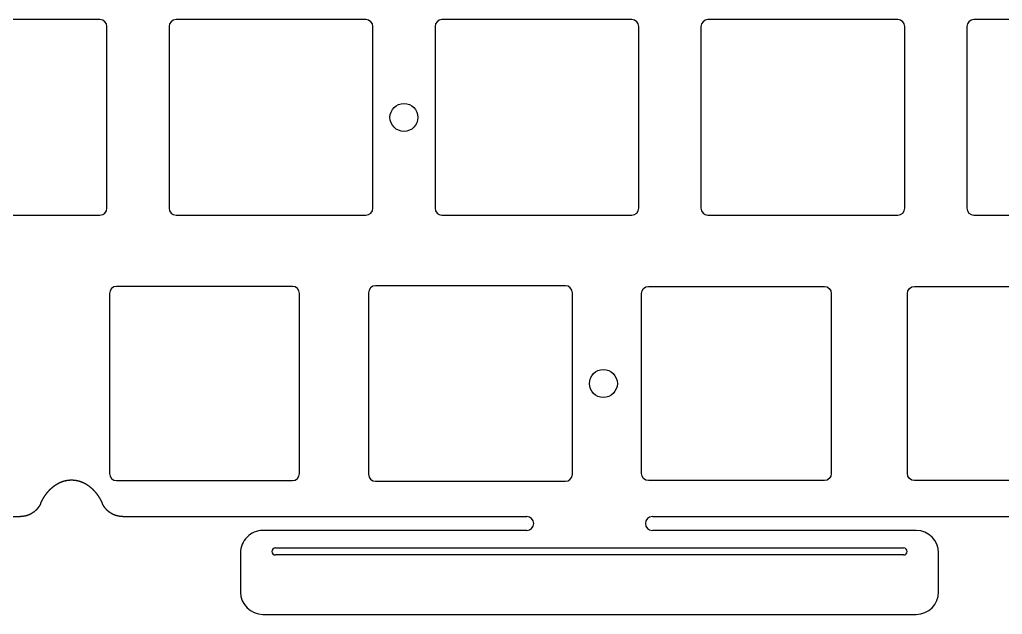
# Model space of a CAD drawing. Header units: millimetres. Extents: x -10 to 276, y -93 to 17.
# Drawn here: x 63 to 133.3, y -92.7 to -50.1 of the extents above; entities that cross this region are included whole.
import ezdxf

# ---------------------------------------------------------------- set-up
doc = ezdxf.new("R2010")
doc.units = ezdxf.units.MM
doc.layers.get('0').update_dxf_attribs({"linetype": 'CONTINUOUS'})
doc.layers.add('BLACK', color=7, linetype='CONTINUOUS')

msp = doc.modelspace()

# ---------------------------------------------------------------- linework, layer by layer
for points in [[(69.4, -82.65, 0.414212391), (69.9, -83.15), (82.5, -83.15, 0.414212391), (83, -82.65), (83, -69.75, 0.414212391), (82.5, -69.25), (69.9, -69.25, 0.414212391), (69.4, -69.75)], [(102.55, -82.7), (102.55, -69.7, 0.414213562), (102.05, -69.2), (88.45, -69.2, 0.414212391), (87.95, -69.7), (87.95, -82.7, 0.414212391), (88.45, -83.2), (102.05, -83.2, 0.414213562)], [(107.5, -82.65), (107.5, -69.75, -0.414213562), (108, -69.25), (120.6, -69.25, -0.414213562), (121.1, -69.75), (121.1, -82.65, -0.414213562), (120.6, -83.15), (108, -83.15, -0.414213562)], [(140.15, -69.75), (140.15, -82.65, -0.414212391), (139.65, -83.15), (127.05, -83.15, -0.414212391), (126.55, -82.65), (126.55, -69.75, -0.414212391), (127.05, -69.25), (139.65, -69.25, -0.414212391)]]:
    msp.add_lwpolyline(points, format="xyb", close=True)
msp.add_circle((104.775, -76.2), 1)
at = {"layer": 'BLACK', "linetype": 'Continuous'}
for p, q in [((68.7125, -50.15), (55.1125, -50.15)), ((69.2125, -63.65), (69.2125, -50.65)), ((73.6625, -50.65), (73.6625, -63.65)), ((87.7625, -50.15), (74.1625, -50.15)), ((88.2625, -63.65), (88.2625, -50.65)), ((92.7125, -50.65), (92.7125, -63.65)), ((106.8125, -50.15), (93.2125, -50.15)), ((107.3125, -63.65), (107.3125, -50.65)), ((111.7625, -50.65), (111.7625, -63.65)), ((125.8625, -50.15), (112.2625, -50.15)), ((126.3625, -63.65), (126.3625, -50.65)), ((130.8125, -50.65), (130.8125, -63.65)), ((144.9125, -50.15), (131.3125, -50.15)), ((55.1125, -64.15), (68.7125, -64.15)), ((74.1625, -64.15), (87.7625, -64.15)), ((93.2125, -64.15), (106.8125, -64.15)), ((112.2625, -64.15), (125.8625, -64.15)), ((131.3125, -64.15), (144.9125, -64.15)), ((65.16063, -83.767225), (65.165959, -83.762013)), ((65.165959, -83.762013), (65.171298, -83.756819)), ((65.171298, -83.756819), (65.176643, -83.751648)), ((65.176643, -83.751648), (65.181997, -83.746495)), ((65.181997, -83.746495), (65.187356, -83.741365)), ((65.187356, -83.741365), (65.192725, -83.736254)), ((65.192725, -83.736254), (65.198099, -83.731165)), ((65.198099, -83.731165), (65.203483, -83.726094)), ((65.203483, -83.726094), (65.208872, -83.721047)), ((65.208872, -83.721047), (65.214271, -83.716017)), ((65.214271, -83.716017), (65.219675, -83.71101)), ((65.219675, -83.71101), (65.225088, -83.706022)), ((65.225088, -83.706022), (65.230506, -83.701056)), ((65.230506, -83.701056), (65.235934, -83.696109)), ((65.235934, -83.696109), (65.241366, -83.691184)), ((65.241366, -83.691184), (65.246808, -83.686278)), ((65.246808, -83.686278), (65.252255, -83.681395)), ((65.252255, -83.681395), (65.257711, -83.67653)), ((65.257711, -83.67653), (65.263172, -83.671687)), ((65.263172, -83.671687), (65.268642, -83.666863)), ((65.268642, -83.666863), (65.274117, -83.662062)), ((65.274117, -83.662062), (65.2796, -83.657279)), ((65.2796, -83.657279), (65.285089, -83.652519)), ((65.285089, -83.652519), (65.290587, -83.647777)), ((65.290587, -83.647777), (65.296089, -83.643058)), ((65.296089, -83.643058), (65.3016, -83.638357)), ((65.3016, -83.638357), (65.307116, -83.633679)), ((65.307116, -83.633679), (65.312641, -83.629019)), ((65.312641, -83.629019), (65.31817, -83.624382)), ((65.31817, -83.624382), (65.323708, -83.619764)), ((65.323708, -83.619764), (65.32925, -83.615168)), ((65.32925, -83.615168), (65.334801, -83.610591)), ((65.334801, -83.610591), (65.340357, -83.606036)), ((65.340357, -83.606036), (65.345921, -83.601499)), ((65.345921, -83.601499), (65.351489, -83.596985)), ((65.351489, -83.596985), (65.357066, -83.59249)), ((65.357066, -83.59249), (65.362648, -83.588017)), ((65.362648, -83.588017), (65.368238, -83.583563)), ((65.368238, -83.583563), (65.373832, -83.579131)), ((65.373832, -83.579131), (65.379434, -83.574718)), ((65.379434, -83.574718), (65.385041, -83.570328)), ((65.385041, -83.570328), (65.390656, -83.565955)), ((65.390656, -83.565955), (65.396275, -83.561606)), ((65.396275, -83.561606), (65.401903, -83.557275)), ((65.401903, -83.557275), (65.407534, -83.552966)), ((65.407534, -83.552966), (65.413174, -83.548676)), ((65.413174, -83.548676), (65.418818, -83.544408)), ((65.418818, -83.544408), (65.42447, -83.540159)), ((65.42447, -83.540159), (65.430125, -83.535933)), ((65.430125, -83.535933), (65.435789, -83.531724)), ((65.435789, -83.531724), (65.441457, -83.527539)), ((65.441457, -83.527539), (65.447133, -83.523372)), ((65.447133, -83.523372), (65.450361, -83.521013)), ((65.450361, -83.521013), (65.456035, -83.516886)), ((65.456035, -83.516886), (65.46172, -83.512776)), ((65.46172, -83.512776), (65.467406, -83.50869)), ((65.467406, -83.50869), (65.473102, -83.504622)), ((65.473102, -83.504622), (65.478799, -83.500577)), ((65.478799, -83.500577), (65.484506, -83.49655)), ((65.484506, -83.49655), (65.490214, -83.492547)), ((65.490214, -83.492547), (65.495932, -83.488561)), ((65.495932, -83.488561), (65.501651, -83.484599)), ((65.501651, -83.484599), (65.507379, -83.480654)), ((65.507379, -83.480654), (65.513109, -83.476734)), ((65.513109, -83.476734), (65.518848, -83.472831)), ((65.518848, -83.472831), (65.524587, -83.468952)), ((65.524587, -83.468952), (65.530337, -83.46509)), ((65.530337, -83.46509), (65.536086, -83.461253)), ((65.536086, -83.461253), (65.541846, -83.457432)), ((65.541846, -83.457432), (65.547605, -83.453636)), ((65.547605, -83.453636), (65.553375, -83.449857)), ((65.553375, -83.449857), (65.559144, -83.446102)), ((65.559144, -83.446102), (65.564924, -83.442365)), ((65.564924, -83.442365), (65.570703, -83.438652)), ((65.570703, -83.438652), (65.576492, -83.434956)), ((65.576492, -83.434956), (65.58228, -83.431284)), ((65.58228, -83.431284), (65.588079, -83.427629)), ((65.588079, -83.427629), (65.593877, -83.423999)), ((65.593877, -83.423999), (65.599685, -83.420386)), ((65.599685, -83.420386), (65.605492, -83.416797)), ((65.605492, -83.416797), (65.611309, -83.413225)), ((65.611309, -83.413225), (65.617125, -83.409678)), ((65.617125, -83.409678), (65.622951, -83.406148)), ((65.622951, -83.406148), (65.628776, -83.402642)), ((65.628776, -83.402642), (65.634611, -83.399153)), ((65.634611, -83.399153), (65.640445, -83.395688)), ((65.640445, -83.395688), (65.646288, -83.392241)), ((65.646288, -83.392241), (65.65213, -83.388818)), ((65.65213, -83.388818), (65.657982, -83.385412)), ((65.657982, -83.385412), (65.663833, -83.382031)), ((65.663833, -83.382031), (65.669694, -83.378666)), ((65.669694, -83.378666), (65.675553, -83.375326)), ((65.675553, -83.375326), (65.681421, -83.372003)), ((65.681421, -83.372003), (65.687289, -83.368704)), ((65.687289, -83.368704), (65.693166, -83.365423)), ((65.693166, -83.365423), (65.699041, -83.362165)), ((65.699041, -83.362165), (65.704926, -83.358925)), ((65.704926, -83.358925), (65.710809, -83.355709)), ((65.710809, -83.355709), (65.716702, -83.35251)), ((65.716702, -83.35251), (65.722593, -83.349335)), ((65.722593, -83.349335), (65.728493, -83.346178)), ((65.728493, -83.346178), (65.734392, -83.343045)), ((65.734392, -83.343045), (65.7403, -83.339929)), ((65.7403, -83.339929), (65.746206, -83.336836)), ((65.746206, -83.336836), (65.752121, -83.333762)), ((65.752121, -83.333762), (65.758035, -83.330711)), ((65.758035, -83.330711), (65.763958, -83.327678)), ((65.763958, -83.327678), (65.769879, -83.324668)), ((65.769879, -83.324668), (65.775809, -83.321676)), ((65.775809, -83.321676), (65.781737, -83.318708)), ((65.781737, -83.318708), (65.787674, -83.315757)), ((65.787674, -83.315757), (65.793609, -83.31283)), ((65.793609, -83.31283), (65.799553, -83.309921)), ((65.799553, -83.309921), (65.805495, -83.307034)), ((65.805495, -83.307034), (65.811446, -83.304166)), ((65.811446, -83.304166), (65.817395, -83.301321)), ((65.817395, -83.301321), (65.823353, -83.298495)), ((65.823353, -83.298495), (65.829309, -83.295691)), ((65.829309, -83.295691), (65.835273, -83.292905)), ((65.835273, -83.292905), (65.841235, -83.290142)), ((65.841235, -83.290142), (65.847206, -83.287398)), ((65.847206, -83.287398), (65.853175, -83.284676)), ((65.853175, -83.284676), (65.859152, -83.281973)), ((65.859152, -83.281973), (65.865128, -83.279292)), ((65.865128, -83.279292), (65.871111, -83.27663)), ((65.871111, -83.27663), (65.877093, -83.27399)), ((65.877093, -83.27399), (65.883083, -83.271369)), ((65.883083, -83.271369), (65.889071, -83.26877)), ((65.889071, -83.26877), (65.895067, -83.26619)), ((65.895067, -83.26619), (65.901061, -83.263632)), ((65.901061, -83.263632), (65.907063, -83.261093)), ((65.907063, -83.261093), (65.913063, -83.258576)), ((65.913063, -83.258576), (65.919071, -83.256078)), ((65.919071, -83.256078), (65.925077, -83.253602)), ((65.925077, -83.253602), (65.931091, -83.251144)), ((65.931091, -83.251144), (65.937103, -83.248709)), ((65.937103, -83.248709), (65.943123, -83.246293)), ((65.943123, -83.246293), (65.949141, -83.243899)), ((65.949141, -83.243899), (65.955166, -83.241523)), ((65.955166, -83.241523), (65.96119, -83.239169)), ((65.96119, -83.239169), (65.967221, -83.236835)), ((65.967221, -83.236835), (65.97325, -83.234522)), ((65.97325, -83.234522), (65.979287, -83.232228)), ((65.979287, -83.232228), (65.985322, -83.229956)), ((65.985322, -83.229956), (65.991364, -83.227703)), ((65.991364, -83.227703), (65.997404, -83.225471)), ((65.997404, -83.225471), (66.003452, -83.223259)), ((66.003452, -83.223259), (66.009497, -83.221068)), ((66.009497, -83.221068), (66.01555, -83.218896)), ((66.01555, -83.218896), (66.021601, -83.216746)), ((66.021601, -83.216746), (66.02766, -83.214615)), ((66.02766, -83.214615), (66.033716, -83.212506)), ((66.033716, -83.212506), (66.03978, -83.210415)), ((66.03978, -83.210415), (66.045841, -83.208346)), ((66.045841, -83.208346), (66.05191, -83.206296)), ((66.05191, -83.206296), (66.057977, -83.204268)), ((66.057977, -83.204268), (66.064051, -83.202259)), ((66.064051, -83.202259), (66.070122, -83.200271)), ((66.070122, -83.200271), (66.076201, -83.198302)), ((66.076201, -83.198302), (66.082278, -83.196354)), ((66.082278, -83.196354), (66.088362, -83.194426)), ((66.088362, -83.194426), (66.094444, -83.192519)), ((66.094444, -83.192519), (66.100533, -83.190631)), ((66.100533, -83.190631), (66.106619, -83.188765)), ((66.106619, -83.188765), (66.112713, -83.186917)), ((66.112713, -83.186917), (66.118805, -83.185091)), ((66.118805, -83.185091), (66.124903, -83.183283)), ((66.124903, -83.183283), (66.131, -83.181498)), ((66.131, -83.181498), (66.137103, -83.179731)), ((66.137103, -83.179731), (66.143204, -83.177985)), ((66.143204, -83.177985), (66.149312, -83.176259)), ((66.149312, -83.176259), (66.155418, -83.174554)), ((66.155418, -83.174554), (66.161531, -83.172867)), ((66.161531, -83.172867), (66.167642, -83.171202)), ((66.167642, -83.171202), (66.173759, -83.169556)), ((66.173759, -83.169556), (66.179875, -83.167931)), ((66.179875, -83.167931), (66.185997, -83.166326)), ((66.185997, -83.166326), (66.192117, -83.164741)), ((66.192117, -83.164741), (66.198243, -83.163176)), ((66.198243, -83.163176), (66.204368, -83.161631)), ((66.204368, -83.161631), (66.210499, -83.160106)), ((66.210499, -83.160106), (66.221377, -83.15745)), ((66.221377, -83.15745), (66.2275, -83.155984)), ((66.2275, -83.155984), (66.233625, -83.154538)), ((66.233625, -83.154538), (66.239751, -83.153112)), ((66.239751, -83.153112), (66.24588, -83.151706)), ((66.24588, -83.151706), (66.252009, -83.15032)), ((66.252009, -83.15032), (66.258141, -83.148955)), ((66.258141, -83.148955), (66.264273, -83.147609)), ((66.264273, -83.147609), (66.270408, -83.146284)), ((66.270408, -83.146284), (66.276544, -83.144979)), ((66.276544, -83.144979), (66.282682, -83.143694)), ((66.282682, -83.143694), (66.28882, -83.142429)), ((66.28882, -83.142429), (66.294961, -83.141184)), ((66.294961, -83.141184), (66.301103, -83.13996)), ((66.301103, -83.13996), (66.307246, -83.138755)), ((66.307246, -83.138755), (66.31339, -83.137571)), ((66.31339, -83.137571), (66.319537, -83.136406)), ((66.319537, -83.136406), (66.325683, -83.135262)), ((66.325683, -83.135262), (66.331832, -83.134138)), ((66.331832, -83.134138), (66.337982, -83.133034)), ((66.337982, -83.133034), (66.344133, -83.13195)), ((66.344133, -83.13195), (66.350285, -83.130887)), ((66.350285, -83.130887), (66.356439, -83.129843)), ((66.356439, -83.129843), (66.362593, -83.128819)), ((66.362593, -83.128819), (66.368749, -83.127816)), ((66.368749, -83.127816), (66.374906, -83.126832)), ((66.374906, -83.126832), (66.381064, -83.125869)), ((66.381064, -83.125869), (66.387223, -83.124926)), ((66.387223, -83.124926), (66.393383, -83.124002)), ((66.393383, -83.124002), (66.399544, -83.123099)), ((66.399544, -83.123099), (66.405706, -83.122216)), ((66.405706, -83.122216), (66.411869, -83.121353)), ((66.411869, -83.121353), (66.418034, -83.12051)), ((66.418034, -83.12051), (66.424198, -83.119687)), ((66.424198, -83.119687), (66.430364, -83.118885)), ((66.430364, -83.118885), (66.436531, -83.118102)), ((66.436531, -83.118102), (66.442699, -83.117339)), ((66.442699, -83.117339), (66.448867, -83.116597)), ((66.448867, -83.116597), (66.455037, -83.115874)), ((66.455037, -83.115874), (66.461207, -83.115171)), ((66.461207, -83.115171), (66.467378, -83.114489)), ((66.467378, -83.114489), (66.473549, -83.113826)), ((66.473549, -83.113826), (66.479722, -83.113184)), ((66.479722, -83.113184), (66.485895, -83.112561)), ((66.485895, -83.112561), (66.492069, -83.111959)), ((66.492069, -83.111959), (66.498243, -83.111377)), ((66.498243, -83.111377), (66.504418, -83.110814)), ((66.504418, -83.110814), (66.510593, -83.110272)), ((66.510593, -83.110272), (66.51677, -83.10975)), ((66.51677, -83.10975), (66.522946, -83.109248)), ((66.522946, -83.109248), (66.529124, -83.108765)), ((66.529124, -83.108765), (66.535301, -83.108303)), ((66.535301, -83.108303), (66.54148, -83.107861)), ((66.54148, -83.107861), (66.547659, -83.107439)), ((66.547659, -83.107439), (66.553838, -83.107037)), ((66.553838, -83.107037), (66.560017, -83.106655)), ((66.560017, -83.106655), (66.566198, -83.106293)), ((66.566198, -83.106293), (66.572378, -83.105951)), ((66.572378, -83.105951), (66.578559, -83.105628)), ((66.578559, -83.105628), (66.58474, -83.105326)), ((66.58474, -83.105326), (66.590922, -83.105044)), ((66.590922, -83.105044), (66.597103, -83.104782)), ((66.597103, -83.104782), (66.603285, -83.10454)), ((66.603285, -83.10454), (66.609468, -83.104318)), ((66.609468, -83.104318), (66.61565, -83.104116)), ((66.61565, -83.104116), (66.621833, -83.103934)), ((66.621833, -83.103934), (66.628016, -83.103772)), ((66.628016, -83.103772), (66.634199, -83.10363)), ((66.634199, -83.10363), (66.640382, -83.103508)), ((66.640382, -83.103508), (66.646565, -83.103406)), ((66.646565, -83.103406), (66.652749, -83.103324)), ((66.652749, -83.103324), (66.658932, -83.103262)), ((66.658932, -83.103262), (66.665116, -83.10322)), ((66.665116, -83.10322), (66.671299, -83.103198)), ((66.671299, -83.103198), (66.677483, -83.103196)), ((66.677483, -83.103196), (66.683666, -83.103214)), ((66.683666, -83.103214), (66.68985, -83.103252)), ((66.68985, -83.103252), (66.696033, -83.10331)), ((66.696033, -83.10331), (66.702216, -83.103389)), ((66.702216, -83.103389), (66.708399, -83.103487)), ((66.708399, -83.103487), (66.714582, -83.103605)), ((66.714582, -83.103605), (66.720765, -83.103743)), ((66.720765, -83.103743), (66.726948, -83.103901)), ((66.726948, -83.103901), (66.73313, -83.104079)), ((66.73313, -83.104079), (66.739313, -83.104277)), ((66.739313, -83.104277), (66.745495, -83.104495)), ((66.745495, -83.104495), (66.751677, -83.104733)), ((66.751677, -83.104733), (66.757858, -83.104991)), ((66.757858, -83.104991), (66.76404, -83.105269)), ((66.76404, -83.105269), (66.770221, -83.105567)), ((66.770221, -83.105567), (66.776401, -83.105885)), ((66.776401, -83.105885), (66.782581, -83.106224)), ((66.782581, -83.106224), (66.788761, -83.106582)), ((66.788761, -83.106582), (66.794941, -83.10696)), ((66.794941, -83.10696), (66.80112, -83.107358)), ((66.80112, -83.107358), (66.807298, -83.107776)), ((66.807298, -83.107776), (66.813476, -83.108214)), ((66.813476, -83.108214), (66.819654, -83.108673)), ((66.819654, -83.108673), (66.825831, -83.109151)), ((66.825831, -83.109151), (66.832007, -83.109649)), ((66.832007, -83.109649), (66.838183, -83.110167)), ((66.838183, -83.110167), (66.844359, -83.110706)), ((66.844359, -83.110706), (66.850534, -83.111264)), ((66.850534, -83.111264), (66.856708, -83.111842)), ((66.856708, -83.111842), (66.862881, -83.112441)), ((66.862881, -83.112441), (66.869054, -83.113059)), ((66.869054, -83.113059), (66.875226, -83.113698)), ((66.875226, -83.113698), (66.881397, -83.114356)), ((66.881397, -83.114356), (66.887568, -83.115035)), ((66.887568, -83.115035), (66.893738, -83.115733)), ((66.893738, -83.115733), (66.899907, -83.116452)), ((66.899907, -83.116452), (66.906076, -83.11719)), ((66.906076, -83.11719), (66.912243, -83.117949)), ((66.912243, -83.117949), (66.91841, -83.118728)), ((66.91841, -83.118728), (66.924576, -83.119527)), ((66.924576, -83.119527), (66.930741, -83.120346)), ((66.930741, -83.120346), (66.936905, -83.121185)), ((66.936905, -83.121185), (66.943068, -83.122044)), ((66.943068, -83.122044), (66.94923, -83.122923)), ((66.94923, -83.122923), (66.955392, -83.123822)), ((66.955392, -83.123822), (66.961552, -83.124741)), ((66.961552, -83.124741), (66.967711, -83.12568)), ((66.967711, -83.12568), (66.973869, -83.12664)), ((66.973869, -83.12664), (66.982942, -83.12809)), ((66.982942, -83.12809), (66.995253, -83.130128)), ((66.995253, -83.130128), (67.007559, -83.132247)), ((67.007559, -83.132247), (67.019857, -83.134445)), ((67.019857, -83.134445), (67.032149, -83.136723)), ((67.032149, -83.136723), (67.044435, -83.139082)), ((67.044435, -83.139082), (67.056714, -83.14152)), ((67.056714, -83.14152), (67.068986, -83.144039)), ((67.068986, -83.144039), (67.081251, -83.146638)), ((67.081251, -83.146638), (67.093509, -83.149317)), ((67.093509, -83.149317), (67.105761, -83.152076)), ((67.105761, -83.152076), (67.118004, -83.154916)), ((67.118004, -83.154916), (67.130241, -83.157836)), ((67.130241, -83.157836), (67.14247, -83.160836)), ((67.14247, -83.160836), (67.154692, -83.163917)), ((67.154692, -83.163917), (67.166906, -83.167079)), ((67.166906, -83.167079), (67.179112, -83.170321)), ((67.179112, -83.170321), (67.19131, -83.173643)), ((67.19131, -83.173643), (67.2035, -83.177046)), ((67.2035, -83.177046), (67.215682, -83.18053)), ((67.215682, -83.18053), (67.227855, -83.184095)), ((67.227855, -83.184095), (67.24002, -83.18774)), ((67.24002, -83.18774), (67.252176, -83.191467)), ((67.252176, -83.191467), (67.264324, -83.195274)), ((67.264324, -83.195274), (67.276462, -83.199162)), ((67.276462, -83.199162), (67.288591, -83.203131)), ((67.288591, -83.203131), (67.300711, -83.207181)), ((67.300711, -83.207181), (67.312822, -83.211313)), ((67.312822, -83.211313), (67.324923, -83.215525)), ((67.324923, -83.215525), (67.337014, -83.219819)), ((67.337014, -83.219819), (67.349094, -83.224194)), ((67.349094, -83.224194), (67.361165, -83.22865)), ((67.361165, -83.22865), (67.373225, -83.233188)), ((67.373225, -83.233188), (67.385275, -83.237807)), ((67.385275, -83.237807), (67.397314, -83.242508)), ((67.397314, -83.242508), (67.409342, -83.24729)), ((67.409342, -83.24729), (67.421358, -83.252154)), ((67.421358, -83.252154), (67.433363, -83.257099)), ((67.433363, -83.257099), (67.445357, -83.262126)), ((67.445357, -83.262126), (67.457338, -83.267235)), ((67.457338, -83.267235), (67.469308, -83.272425)), ((67.469308, -83.272425), (67.481265, -83.277698)), ((67.481265, -83.277698), (67.493209, -83.283052)), ((67.493209, -83.283052), (67.505141, -83.288488)), ((67.505141, -83.288488), (67.517059, -83.294005)), ((67.517059, -83.294005), (67.528964, -83.299605)), ((67.528964, -83.299605), (67.540856, -83.305287)), ((67.540856, -83.305287), (67.552733, -83.311051)), ((67.552733, -83.311051), (67.564597, -83.316896)), ((67.564597, -83.316896), (67.576446, -83.322824)), ((67.576446, -83.322824), (67.588281, -83.328834)), ((67.588281, -83.328834), (67.6001, -83.334926)), ((67.6001, -83.334926), (67.611904, -83.3411)), ((67.611904, -83.3411), (67.623693, -83.347356)), ((67.623693, -83.347356), (67.635466, -83.353694)), ((67.635466, -83.353694), (67.647222, -83.360114)), ((67.647222, -83.360114), (67.658963, -83.366617)), ((67.658963, -83.366617), (67.670686, -83.373201)), ((67.670686, -83.373201), (67.682393, -83.379868)), ((67.682393, -83.379868), (67.694082, -83.386617)), ((67.694082, -83.386617), (67.701855, -83.391156)), ((67.701855, -83.391156), (67.713529, -83.39805)), ((67.713529, -83.39805), (67.725182, -83.405025)), ((67.725182, -83.405025), (67.736816, -83.412081)), ((67.736816, -83.412081), (67.748429, -83.419218)), ((67.748429, -83.419218), (67.760022, -83.426437)), ((67.760022, -83.426437), (67.771594, -83.433736)), ((67.771594, -83.433736), (67.783145, -83.441118)), ((67.783145, -83.441118), (67.794676, -83.44858)), ((67.794676, -83.44858), (67.806186, -83.456125)), ((67.806186, -83.456125), (67.817674, -83.463751)), ((67.817674, -83.463751), (67.829142, -83.471459)), ((67.829142, -83.471459), (67.840588, -83.479248)), ((67.840588, -83.479248), (67.852012, -83.48712)), ((67.852012, -83.48712), (67.863415, -83.495074)), ((67.863415, -83.495074), (67.874795, -83.50311)), ((67.874795, -83.50311), (67.886154, -83.511228)), ((67.886154, -83.511228), (67.89749, -83.519428)), ((67.89749, -83.519428), (67.908804, -83.527711)), ((67.908804, -83.527711), (67.920095, -83.536076)), ((67.920095, -83.536076), (67.931363, -83.544524)), ((67.931363, -83.544524), (67.942608, -83.553054)), ((67.942608, -83.553054), (67.95383, -83.561667)), ((67.95383, -83.561667), (67.965028, -83.570363)), ((67.965028, -83.570363), (67.976202, -83.579141)), ((67.976202, -83.579141), (67.987353, -83.588002)), ((67.987353, -83.588002), (67.998479, -83.596946)), ((67.998479, -83.596946), (68.009581, -83.605973)), ((68.009581, -83.605973), (68.020658, -83.615082)), ((68.020658, -83.615082), (68.03171, -83.624275)), ((68.03171, -83.624275), (68.042737, -83.63355)), ((68.042737, -83.63355), (68.053738, -83.642909)), ((68.053738, -83.642909), (68.064714, -83.65235)), ((68.064714, -83.65235), (68.075663, -83.661875)), ((68.075663, -83.661875), (68.086586, -83.671482)), ((68.086586, -83.671482), (68.097483, -83.681173)), ((68.097483, -83.681173), (68.108353, -83.690946)), ((68.108353, -83.690946), (68.119195, -83.700803)), ((68.119195, -83.700803), (68.13001, -83.710742)), ((68.13001, -83.710742), (68.140797, -83.720765)), ((68.140797, -83.720765), (68.151556, -83.73087)), ((68.151556, -83.73087), (68.162287, -83.741058)), ((68.162287, -83.741058), (68.172988, -83.751329)), ((68.172988, -83.751329), (68.183661, -83.761683)), ((68.183661, -83.761683), (68.194304, -83.77212)), ((64.624947, -84.472829), (64.629165, -84.465418)), ((64.629165, -84.465418), (64.633399, -84.45802)), ((64.633399, -84.45802), (64.637642, -84.450645)), ((64.637642, -84.450645), (64.641901, -84.443284)), ((64.641901, -84.443284), (64.646169, -84.435945)), ((64.646169, -84.435945), (64.650453, -84.428621)), ((64.650453, -84.428621), (64.654746, -84.421319)), ((64.654746, -84.421319), (64.659055, -84.414032)), ((64.659055, -84.414032), (64.663373, -84.406767)), ((64.663373, -84.406767), (64.667706, -84.399516)), ((64.667706, -84.399516), (64.672049, -84.392288)), ((64.672049, -84.392288), (64.676406, -84.385075)), ((64.676406, -84.385075), (64.680773, -84.377884)), ((64.680773, -84.377884), (64.685155, -84.370708)), ((64.685155, -84.370708), (64.69043, -84.362119)), ((64.69043, -84.362119), (64.694842, -84.354978)), ((64.694842, -84.354978), (64.699266, -84.347854)), ((64.699266, -84.347854), (64.703701, -84.340752)), ((64.703701, -84.340752), (64.708149, -84.333667)), ((64.708149, -84.333667), (64.712606, -84.326603)), ((64.712606, -84.326603), (64.717077, -84.319557)), ((64.717077, -84.319557), (64.721557, -84.312533)), ((64.721557, -84.312533), (64.72605, -84.305526)), ((64.72605, -84.305526), (64.730553, -84.29854)), ((64.730553, -84.29854), (64.735068, -84.291572)), ((64.735068, -84.291572), (64.739593, -84.284626)), ((64.739593, -84.284626), (64.744131, -84.277697)), ((64.744131, -84.277697), (64.748678, -84.27079)), ((64.748678, -84.27079), (64.753238, -84.2639)), ((64.753238, -84.2639), (64.757808, -84.257032)), ((64.757808, -84.257032), (64.762389, -84.250182)), ((64.762389, -84.250182), (64.76698, -84.243354)), ((64.76698, -84.243354), (64.771584, -84.236543)), ((64.771584, -84.236543), (64.776197, -84.229753)), ((64.776197, -84.229753), (64.780822, -84.222982)), ((64.780822, -84.222982), (64.785456, -84.216232)), ((64.785456, -84.216232), (64.790103, -84.2095)), ((64.790103, -84.2095), (64.794758, -84.20279)), ((64.794758, -84.20279), (64.799426, -84.196098)), ((64.799426, -84.196098), (64.804103, -84.189427)), ((64.804103, -84.189427), (64.808792, -84.182774)), ((64.808792, -84.182774), (64.81349, -84.176144)), ((64.81349, -84.176144), (64.818199, -84.169531)), ((64.818199, -84.169531), (64.822918, -84.16294)), ((64.822918, -84.16294), (64.827649, -84.156366)), ((64.827649, -84.156366), (64.832388, -84.149815)), ((64.832388, -84.149815), (64.837139, -84.143282)), ((64.837139, -84.143282), (64.841899, -84.13677)), ((64.841899, -84.13677), (64.84667, -84.130277)), ((64.84667, -84.130277), (64.85145, -84.123806)), ((64.85145, -84.123806), (64.856242, -84.117352)), ((64.856242, -84.117352), (64.861042, -84.110921)), ((64.861042, -84.110921), (64.865854, -84.104507)), ((64.865854, -84.104507), (64.870674, -84.098116)), ((64.870674, -84.098116), (64.875506, -84.091742)), ((64.875506, -84.091742), (64.880346, -84.085391)), ((64.880346, -84.085391), (64.885198, -84.079058)), ((64.885198, -84.079058), (64.890057, -84.072747)), ((64.890057, -84.072747), (64.894928, -84.066454)), ((64.894928, -84.066454), (64.899808, -84.060183)), ((64.899808, -84.060183), (64.904698, -84.05393)), ((64.904698, -84.05393), (64.909597, -84.047699)), ((64.909597, -84.047699), (64.914506, -84.041487)), ((64.914506, -84.041487), (64.919424, -84.035297)), ((64.919424, -84.035297), (64.924353, -84.029124)), ((64.924353, -84.029124), (64.929289, -84.022975)), ((64.929289, -84.022975), (64.934237, -84.016843)), ((64.934237, -84.016843), (64.939192, -84.010733)), ((64.939192, -84.010733), (64.944159, -84.004642)), ((64.944159, -84.004642), (64.949133, -83.998573)), ((64.949133, -83.998573), (64.954118, -83.992522)), ((64.954118, -83.992522), (64.959111, -83.986493)), ((64.959111, -83.986493), (64.964114, -83.980483)), ((64.964114, -83.980483), (64.969125, -83.974495)), ((64.969125, -83.974495), (64.974147, -83.968525)), ((64.974147, -83.968525), (64.979176, -83.962578)), ((64.979176, -83.962578), (64.984216, -83.956648)), ((64.984216, -83.956648), (64.989263, -83.950742)), ((64.989263, -83.950742), (64.994321, -83.944853)), ((64.994321, -83.944853), (64.999386, -83.938987)), ((64.999386, -83.938987), (65.004461, -83.933139)), ((65.004461, -83.933139), (65.009544, -83.927313)), ((65.009544, -83.927313), (65.014637, -83.921506)), ((65.014637, -83.921506), (65.019737, -83.915721)), ((65.019737, -83.915721), (65.024848, -83.909955)), ((65.024848, -83.909955), (65.029966, -83.904211)), ((65.029966, -83.904211), (65.035094, -83.898485)), ((65.035094, -83.898485), (65.040228, -83.892782)), ((65.040228, -83.892782), (65.045374, -83.887097)), ((65.045374, -83.887097), (65.050525, -83.881434)), ((65.050525, -83.881434), (65.055688, -83.87579)), ((65.055688, -83.87579), (65.060856, -83.870169)), ((65.060856, -83.870169), (65.066035, -83.864565)), ((65.066035, -83.864565), (65.07122, -83.858985)), ((65.07122, -83.858985), (65.076416, -83.853422)), ((65.076416, -83.853422), (65.081618, -83.847882)), ((65.081618, -83.847882), (65.08683, -83.842361)), ((65.08683, -83.842361), (65.092049, -83.836862)), ((65.092049, -83.836862), (65.097277, -83.831381)), ((65.097277, -83.831381), (65.102512, -83.825923)), ((65.102512, -83.825923), (65.107757, -83.820484)), ((65.107757, -83.820484), (65.113007, -83.815067)), ((65.113007, -83.815067), (65.118268, -83.809668)), ((65.118268, -83.809668), (65.123535, -83.804292)), ((65.123535, -83.804292), (65.128812, -83.798934)), ((65.128812, -83.798934), (65.134094, -83.793599)), ((65.134094, -83.793599), (65.139387, -83.788282)), ((65.139387, -83.788282), (65.144685, -83.782988)), ((65.144685, -83.782988), (65.149993, -83.777712)), ((65.149993, -83.777712), (65.155307, -83.772459)), ((65.155307, -83.772459), (65.16063, -83.767225)), ((68.194304, -83.77212), (68.204917, -83.782639)), ((68.204917, -83.782639), (68.2155, -83.793241)), ((68.2155, -83.793241), (68.226053, -83.803926)), ((68.226053, -83.803926), (68.236575, -83.814693)), ((68.236575, -83.814693), (68.247065, -83.825542)), ((68.247065, -83.825542), (68.257524, -83.836473)), ((68.257524, -83.836473), (68.26795, -83.847487)), ((68.26795, -83.847487), (68.278345, -83.858582)), ((68.278345, -83.858582), (68.288706, -83.86976)), ((68.288706, -83.86976), (68.299034, -83.881019)), ((68.299034, -83.881019), (68.309328, -83.892359)), ((68.309328, -83.892359), (68.319589, -83.903781)), ((68.319589, -83.903781), (68.329815, -83.915284)), ((68.329815, -83.915284), (68.340006, -83.926868)), ((68.340006, -83.926868), (68.350161, -83.938533)), ((68.350161, -83.938533), (68.360281, -83.950278)), ((68.360281, -83.950278), (68.370365, -83.962104)), ((68.370365, -83.962104), (68.380412, -83.97401)), ((68.380412, -83.97401), (68.390421, -83.985996)), ((68.390421, -83.985996), (68.397868, -83.994994)), ((68.397868, -83.994994), (68.407825, -84.007135)), ((68.407825, -84.007135), (68.417743, -84.019355)), ((68.417743, -84.019355), (68.427622, -84.031652)), ((68.427622, -84.031652), (68.437461, -84.044027)), ((68.437461, -84.044027), (68.447259, -84.056481)), ((68.447259, -84.056481), (68.457017, -84.069012)), ((68.457017, -84.069012), (68.466735, -84.081621)), ((68.466735, -84.081621), (68.476411, -84.094308)), ((68.476411, -84.094308), (68.486047, -84.107073)), ((68.486047, -84.107073), (68.495641, -84.119916)), ((68.495641, -84.119916), (68.505193, -84.132836)), ((68.505193, -84.132836), (68.514704, -84.145834)), ((68.514704, -84.145834), (68.524172, -84.15891)), ((68.524172, -84.15891), (68.533598, -84.172063)), ((68.533598, -84.172063), (68.54298, -84.185294)), ((68.54298, -84.185294), (68.55232, -84.198602)), ((68.55232, -84.198602), (68.561616, -84.211987)), ((68.561616, -84.211987), (68.570869, -84.225449)), ((68.570869, -84.225449), (68.580077, -84.238989)), ((68.580077, -84.238989), (68.589241, -84.252605)), ((68.589241, -84.252605), (68.598361, -84.266298)), ((68.598361, -84.266298), (68.607435, -84.280067)), ((68.607435, -84.280067), (68.616465, -84.293913)), ((68.616465, -84.293913), (68.625448, -84.307836)), ((68.625448, -84.307836), (68.634386, -84.321834)), ((68.634386, -84.321834), (68.643277, -84.335909)), ((68.643277, -84.335909), (68.652122, -84.350059)), ((68.652122, -84.350059), (68.660919, -84.364285)), ((68.660919, -84.364285), (68.66967, -84.378586)), ((68.66967, -84.378586), (68.678372, -84.392963)), ((68.678372, -84.392963), (68.687027, -84.407415)), ((68.687027, -84.407415), (68.695633, -84.421941)), ((68.695633, -84.421941), (68.704191, -84.436542)), ((68.704191, -84.436542), (68.712699, -84.451216)), ((68.712699, -84.451216), (68.721158, -84.465965)), ((68.721158, -84.465965), (68.729567, -84.480788)), ((64.221552, -85.168924), (64.217853, -85.173205)), ((64.225235, -85.164631), (64.221552, -85.168924)), ((64.228904, -85.160324), (64.225235, -85.164631)), ((64.232557, -85.156004), (64.228904, -85.160324)), ((64.236194, -85.151671), (64.232557, -85.156004)), ((64.239817, -85.147326), (64.236194, -85.151671)), ((64.243424, -85.142968), (64.239817, -85.147326)), ((64.247015, -85.138597), (64.243424, -85.142968)), ((64.250591, -85.134213), (64.247015, -85.138597)), ((64.254152, -85.129817), (64.250591, -85.134213)), ((64.257697, -85.125408), (64.254152, -85.129817)), ((64.261226, -85.120987), (64.257697, -85.125408)), ((64.26474, -85.116553), (64.261226, -85.120987)), ((64.268238, -85.112107), (64.26474, -85.116553)), ((64.27172, -85.107649), (64.268238, -85.112107)), ((64.275187, -85.103178), (64.27172, -85.107649)), ((64.278638, -85.098695), (64.275187, -85.103178)), ((64.282072, -85.0942), (64.278638, -85.098695)), ((64.285491, -85.089693), (64.282072, -85.0942)), ((64.288894, -85.085173), (64.285491, -85.089693)), ((64.292281, -85.080642), (64.288894, -85.085173)), ((64.295652, -85.076099), (64.292281, -85.080642)), ((64.299007, -85.071544), (64.295652, -85.076099)), ((64.302345, -85.066977), (64.299007, -85.071544)), ((64.305668, -85.062398), (64.302345, -85.066977)), ((64.308974, -85.057808), (64.305668, -85.062398)), ((64.315537, -85.048593), (64.308974, -85.057808)), ((64.322036, -85.039331), (64.315537, -85.048593)), ((64.328468, -85.030024), (64.322036, -85.039331)), ((64.334835, -85.020671), (64.328468, -85.030024)), ((64.341135, -85.011274), (64.334835, -85.020671)), ((64.347368, -85.001832), (64.341135, -85.011274)), ((64.353535, -84.992347), (64.347368, -85.001832)), ((64.359634, -84.982819), (64.353535, -84.992347)), ((64.365666, -84.973248), (64.359634, -84.982819)), ((64.37163, -84.963634), (64.365666, -84.973248)), ((64.377525, -84.953979), (64.37163, -84.963634)), ((64.383352, -84.944282), (64.377525, -84.953979)), ((64.389111, -84.934544), (64.383352, -84.944282)), ((64.3948, -84.924766), (64.389111, -84.934544)), ((64.40042, -84.914949), (64.3948, -84.924766)), ((64.40597, -84.905091), (64.40042, -84.914949)), ((64.411451, -84.895195), (64.40597, -84.905091)), ((64.416861, -84.885261), (64.411451, -84.895195)), ((64.422201, -84.875288), (64.416861, -84.885261)), ((64.42747, -84.865279), (64.422201, -84.875288)), ((64.432668, -84.855232), (64.42747, -84.865279)), ((64.437796, -84.845149), (64.432668, -84.855232)), ((64.442851, -84.83503), (64.437796, -84.845149)), ((64.447835, -84.824875), (64.442851, -84.83503)), ((64.452747, -84.814685), (64.447835, -84.824875)), ((64.457587, -84.804461), (64.452747, -84.814685)), ((64.462354, -84.794203), (64.457587, -84.804461)), ((64.467049, -84.783912), (64.462354, -84.794203)), ((64.467049, -84.783912), (64.470725, -84.775802)), ((64.470725, -84.775802), (64.474417, -84.767705)), ((64.474417, -84.767705), (64.478122, -84.759628)), ((64.478122, -84.759628), (64.481843, -84.751564)), ((64.481843, -84.751564), (64.485577, -84.74352)), ((64.485577, -84.74352), (64.489327, -84.73549)), ((64.489327, -84.73549), (64.493089, -84.72748)), ((64.493089, -84.72748), (64.496867, -84.719484)), ((64.496867, -84.719484), (64.500657, -84.711508)), ((64.500657, -84.711508), (64.504463, -84.703545)), ((64.504463, -84.703545), (64.508282, -84.695603)), ((64.508282, -84.695603), (64.512116, -84.687675)), ((64.512116, -84.687675), (64.515962, -84.679767)), ((64.515962, -84.679767), (64.519824, -84.671873)), ((64.519824, -84.671873), (64.523698, -84.663999)), ((64.523698, -84.663999), (64.527588, -84.656139)), ((64.527588, -84.656139), (64.53149, -84.648301)), ((64.53149, -84.648301), (64.535407, -84.640476)), ((64.535407, -84.640476), (64.539336, -84.632671)), ((64.539336, -84.632671), (64.543281, -84.624881)), ((64.543281, -84.624881), (64.547237, -84.617112)), ((64.547237, -84.617112), (64.551209, -84.609356)), ((64.551209, -84.609356), (64.555192, -84.601622)), ((64.555192, -84.601622), (64.559191, -84.593902)), ((64.559191, -84.593902), (64.563201, -84.586203)), ((64.563201, -84.586203), (64.567226, -84.578518)), ((64.567226, -84.578518), (64.571263, -84.570855)), ((64.571263, -84.570855), (64.575315, -84.563205)), ((64.575315, -84.563205), (64.579378, -84.555577)), ((64.579378, -84.555577), (64.583457, -84.547963)), ((64.583457, -84.547963), (64.587547, -84.540371)), ((64.587547, -84.540371), (64.591651, -84.532792)), ((64.591651, -84.532792), (64.595767, -84.525236)), ((64.595767, -84.525236), (64.599898, -84.517693)), ((64.599898, -84.517693), (64.604039, -84.510173)), ((64.604039, -84.510173), (64.608196, -84.502666)), ((64.608196, -84.502666), (64.612364, -84.495182)), ((64.612364, -84.495182), (64.616546, -84.487712)), ((64.616546, -84.487712), (64.620739, -84.480263)), ((64.620739, -84.480263), (64.624947, -84.472829)), ((68.729567, -84.480788), (68.737926, -84.495684)), ((68.737926, -84.495684), (68.746234, -84.510653)), ((68.746234, -84.510653), (68.754491, -84.525695)), ((68.754491, -84.525695), (68.762697, -84.54081)), ((68.762697, -84.54081), (68.770851, -84.555996)), ((68.770851, -84.555996), (68.778953, -84.571255)), ((68.778953, -84.571255), (68.787002, -84.586584)), ((68.787002, -84.586584), (68.794999, -84.601985)), ((68.794999, -84.601985), (68.802942, -84.617457)), ((68.802942, -84.617457), (68.810831, -84.632999)), ((68.810831, -84.632999), (68.818666, -84.64861)), ((68.818666, -84.64861), (68.826447, -84.664292)), ((68.826447, -84.664292), (68.834173, -84.680042)), ((68.834173, -84.680042), (68.841843, -84.69586)), ((68.841843, -84.69586), (68.849458, -84.711747)), ((68.849458, -84.711747), (68.857016, -84.727702)), ((68.857016, -84.727702), (68.864517, -84.743723)), ((68.864517, -84.743723), (68.871962, -84.759811)), ((68.871962, -84.759811), (68.879349, -84.775965)), ((68.879349, -84.775965), (68.882951, -84.783912)), ((68.887524, -84.793938), (68.882951, -84.783912)), ((68.889898, -84.799074), (68.887524, -84.793938)), ((68.892291, -84.8042), (68.889898, -84.799074)), ((68.894702, -84.809319), (68.892291, -84.8042)), ((68.89713, -84.814428), (68.894702, -84.809319)), ((68.899577, -84.819529), (68.89713, -84.814428)), ((68.902042, -84.824621), (68.899577, -84.819529)), ((68.904525, -84.829705), (68.902042, -84.824621)), ((68.907025, -84.83478), (68.904525, -84.829705)), ((68.909544, -84.839846), (68.907025, -84.83478)), ((68.91208, -84.844903), (68.909544, -84.839846)), ((68.914635, -84.849951), (68.91208, -84.844903)), ((68.917207, -84.854989), (68.914635, -84.849951)), ((68.919797, -84.860019), (68.917207, -84.854989)), ((68.922405, -84.865039), (68.919797, -84.860019)), ((68.925031, -84.870051), (68.922405, -84.865039)), ((68.927674, -84.875052), (68.925031, -84.870051)), ((68.930335, -84.880045), (68.927674, -84.875052)), ((68.933013, -84.885028), (68.930335, -84.880045)), ((68.935709, -84.890002), (68.933013, -84.885028)), ((68.938423, -84.894965), (68.935709, -84.890002)), ((68.941154, -84.89992), (68.938423, -84.894965)), ((68.943903, -84.904864), (68.941154, -84.89992)), ((68.946669, -84.909799), (68.943903, -84.904864)), ((68.949453, -84.914724), (68.946669, -84.909799)), ((68.952254, -84.91964), (68.949453, -84.914724)), ((68.955072, -84.924545), (68.952254, -84.91964)), ((68.957908, -84.92944), (68.955072, -84.924545)), ((68.960761, -84.934325), (68.957908, -84.92944)), ((68.963631, -84.9392), (68.960761, -84.934325)), ((68.966518, -84.944065), (68.963631, -84.9392)), ((68.969423, -84.94892), (68.966518, -84.944065)), ((68.972345, -84.953764), (68.969423, -84.94892)), ((68.975284, -84.958598), (68.972345, -84.953764)), ((68.978239, -84.963421), (68.975284, -84.958598)), ((68.981212, -84.968234), (68.978239, -84.963421)), ((68.984202, -84.973037), (68.981212, -84.968234)), ((68.987209, -84.977829), (68.984202, -84.973037)), ((68.990233, -84.98261), (68.987209, -84.977829)), ((68.993274, -84.98738), (68.990233, -84.98261)), ((68.996331, -84.99214), (68.993274, -84.98738)), ((68.999406, -84.996889), (68.996331, -84.99214)), ((69.002497, -85.001627), (68.999406, -84.996889)), ((69.005605, -85.006354), (69.002497, -85.001627)), ((69.008729, -85.01107), (69.005605, -85.006354)), ((69.01187, -85.015775), (69.008729, -85.01107)), ((69.015028, -85.020468), (69.01187, -85.015775)), ((69.018202, -85.025151), (69.015028, -85.020468)), ((69.021393, -85.029822), (69.018202, -85.025151)), ((69.024601, -85.034482), (69.021393, -85.029822)), ((69.027824, -85.03913), (69.024601, -85.034482)), ((69.034321, -85.048393), (69.027824, -85.03913)), ((69.040883, -85.057609), (69.034321, -85.048393)), ((69.04751, -85.066779), (69.040883, -85.057609)), ((69.054202, -85.075902), (69.04751, -85.066779)), ((69.060958, -85.084977), (69.054202, -85.075902)), ((69.067778, -85.094003), (69.060958, -85.084977)), ((69.074661, -85.102982), (69.067778, -85.094003)), ((69.081608, -85.111911), (69.074661, -85.102982)), ((69.088617, -85.120791), (69.081608, -85.111911)), ((69.09569, -85.129621), (69.088617, -85.120791)), ((69.102824, -85.138401), (69.09569, -85.129621)), ((69.11002, -85.14713), (69.102824, -85.138401)), ((69.117278, -85.155808), (69.11002, -85.14713)), ((69.124596, -85.164434), (69.117278, -85.155808)), ((69.131976, -85.173008), (69.124596, -85.164434)), ((35.0701, -85.725), (63.009025, -85.725)), ((63.020044, -85.724962), (63.009025, -85.725)), ((63.025702, -85.724913), (63.020044, -85.724962)), ((63.031359, -85.724844), (63.025702, -85.724913)), ((63.037016, -85.724755), (63.031359, -85.724844)), ((63.042672, -85.724646), (63.037016, -85.724755)), ((63.048329, -85.724517), (63.042672, -85.724646)), ((63.053984, -85.724368), (63.048329, -85.724517)), ((63.059639, -85.724199), (63.053984, -85.724368)), ((63.065293, -85.72401), (63.059639, -85.724199)), ((63.070947, -85.723801), (63.065293, -85.72401)), ((63.0766, -85.723572), (63.070947, -85.723801)), ((63.082252, -85.723323), (63.0766, -85.723572)), ((63.087903, -85.723055), (63.082252, -85.723323)), ((63.093553, -85.722766), (63.087903, -85.723055)), ((63.099202, -85.722457), (63.093553, -85.722766)), ((63.10485, -85.722128), (63.099202, -85.722457)), ((63.110496, -85.721779), (63.10485, -85.722128)), ((63.116141, -85.72141), (63.110496, -85.721779)), ((63.121785, -85.721022), (63.116141, -85.72141)), ((63.127428, -85.720613), (63.121785, -85.721022)), ((63.133069, -85.720184), (63.127428, -85.720613)), ((63.138708, -85.719736), (63.133069, -85.720184)), ((63.144346, -85.719267), (63.138708, -85.719736)), ((63.149982, -85.718779), (63.144346, -85.719267)), ((63.155617, -85.71827), (63.149982, -85.718779)), ((63.161249, -85.717742), (63.155617, -85.71827)), ((63.16688, -85.717194), (63.161249, -85.717742)), ((63.172509, -85.716626), (63.16688, -85.717194)), ((63.178135, -85.716038), (63.172509, -85.716626)), ((63.18376, -85.71543), (63.178135, -85.716038)), ((63.189382, -85.714802), (63.18376, -85.71543)), ((63.195002, -85.714154), (63.189382, -85.714802)), ((63.20062, -85.713487), (63.195002, -85.714154)), ((63.206235, -85.712799), (63.20062, -85.713487)), ((63.211848, -85.712092), (63.206235, -85.712799)), ((63.217458, -85.711365), (63.211848, -85.712092)), ((63.223066, -85.710618), (63.217458, -85.711365)), ((63.228671, -85.709852), (63.223066, -85.710618)), ((63.234273, -85.709065), (63.228671, -85.709852)), ((63.239872, -85.708259), (63.234273, -85.709065)), ((63.245469, -85.707433), (63.239872, -85.708259)), ((63.251062, -85.706587), (63.245469, -85.707433)), ((63.256653, -85.705721), (63.251062, -85.706587)), ((63.26224, -85.704836), (63.256653, -85.705721)), ((63.267824, -85.703931), (63.26224, -85.704836)), ((63.273405, -85.703006), (63.267824, -85.703931)), ((63.278983, -85.702061), (63.273405, -85.703006)), ((63.284557, -85.701097), (63.278983, -85.702061)), ((63.290128, -85.700113), (63.284557, -85.701097)), ((63.295695, -85.699109), (63.290128, -85.700113)), ((63.301259, -85.698085), (63.295695, -85.699109)), ((63.312375, -85.69598), (63.301259, -85.698085)), ((63.323476, -85.693795), (63.312375, -85.69598)), ((63.334561, -85.691533), (63.323476, -85.693795)), ((63.34563, -85.689192), (63.334561, -85.691533)), ((63.356682, -85.686773), (63.34563, -85.689192)), ((63.367716, -85.684275), (63.356682, -85.686773)), ((63.378732, -85.6817), (63.367716, -85.684275)), ((63.38973, -85.679047), (63.378732, -85.6817)), ((63.400709, -85.676316), (63.38973, -85.679047)), ((63.411668, -85.673508), (63.400709, -85.676316)), ((63.422606, -85.670623), (63.411668, -85.673508)), ((63.433524, -85.66766), (63.422606, -85.670623)), ((63.444421, -85.66462), (63.433524, -85.66766)), ((63.455296, -85.661503), (63.444421, -85.66462)), ((63.466148, -85.658309), (63.455296, -85.661503)), ((63.476977, -85.655039), (63.466148, -85.658309)), ((63.487783, -85.651692), (63.476977, -85.655039)), ((63.498565, -85.648269), (63.487783, -85.651692)), ((63.509322, -85.64477), (63.498565, -85.648269)), ((63.520055, -85.641195), (63.509322, -85.64477)), ((63.530761, -85.637544), (63.520055, -85.641195)), ((63.541442, -85.633818), (63.530761, -85.637544)), ((63.552096, -85.630016), (63.541442, -85.633818)), ((63.562722, -85.626139), (63.552096, -85.630016)), ((63.573321, -85.622187), (63.562722, -85.626139)), ((63.583892, -85.61816), (63.573321, -85.622187)), ((63.584654, -85.617867), (63.583892, -85.61816)), ((63.589929, -85.615822), (63.584654, -85.617867)), ((63.595197, -85.613758), (63.589929, -85.615822)), ((63.600458, -85.611676), (63.595197, -85.613758)), ((63.605711, -85.609576), (63.600458, -85.611676)), ((63.610957, -85.607456), (63.605711, -85.609576)), ((63.616195, -85.605319), (63.610957, -85.607456)), ((63.621426, -85.603162), (63.616195, -85.605319)), ((63.626648, -85.600988), (63.621426, -85.603162)), ((63.631864, -85.598795), (63.626648, -85.600988)), ((63.637071, -85.596583), (63.631864, -85.598795)), ((63.642271, -85.594353), (63.637071, -85.596583)), ((63.647462, -85.592105), (63.642271, -85.594353)), ((63.652646, -85.589838), (63.647462, -85.592105)), ((63.657821, -85.587554), (63.652646, -85.589838)), ((63.662988, -85.58525), (63.657821, -85.587554)), ((63.668147, -85.582929), (63.662988, -85.58525)), ((63.673298, -85.580589), (63.668147, -85.582929)), ((63.678441, -85.578231), (63.673298, -85.580589)), ((63.683575, -85.575855), (63.678441, -85.578231)), ((63.688701, -85.573461), (63.683575, -85.575855)), ((63.693818, -85.571049), (63.688701, -85.573461)), ((63.698927, -85.568619), (63.693818, -85.571049)), ((63.704027, -85.56617), (63.698927, -85.568619)), ((63.709118, -85.563704), (63.704027, -85.56617)), ((63.714201, -85.561219), (63.709118, -85.563704)), ((63.719274, -85.558717), (63.714201, -85.561219)), ((63.72434, -85.556197), (63.719274, -85.558717)), ((63.729395, -85.553659), (63.72434, -85.556197)), ((63.734442, -85.551102), (63.729395, -85.553659)), ((63.73948, -85.548529), (63.734442, -85.551102)), ((63.744509, -85.545937), (63.73948, -85.548529)), ((63.749528, -85.543328), (63.744509, -85.545937)), ((63.754539, -85.5407), (63.749528, -85.543328)), ((63.759539, -85.538056), (63.754539, -85.5407)), ((63.764531, -85.535393), (63.759539, -85.538056)), ((63.769513, -85.532713), (63.764531, -85.535393)), ((63.774486, -85.530015), (63.769513, -85.532713)), ((63.779449, -85.5273), (63.774486, -85.530015)), ((63.784402, -85.524567), (63.779449, -85.5273)), ((63.789346, -85.521817), (63.784402, -85.524567)), ((63.79428, -85.519049), (63.789346, -85.521817)), ((63.799204, -85.516264), (63.79428, -85.519049)), ((63.804118, -85.513461), (63.799204, -85.516264)), ((63.809022, -85.510642), (63.804118, -85.513461)), ((63.813916, -85.507804), (63.809022, -85.510642)), ((63.818801, -85.50495), (63.813916, -85.507804)), ((63.823675, -85.502078), (63.818801, -85.50495)), ((63.828538, -85.499189), (63.823675, -85.502078)), ((63.833392, -85.496283), (63.828538, -85.499189)), ((63.838235, -85.49336), (63.833392, -85.496283)), ((63.843068, -85.490419), (63.838235, -85.49336)), ((63.847891, -85.487462), (63.843068, -85.490419)), ((63.852703, -85.484487), (63.847891, -85.487462)), ((63.857504, -85.481496), (63.852703, -85.484487)), ((63.867075, -85.475462), (63.857504, -85.481496)), ((63.876603, -85.469361), (63.867075, -85.475462)), ((63.886087, -85.463193), (63.876603, -85.469361)), ((63.895528, -85.456957), (63.886087, -85.463193)), ((63.904924, -85.450656), (63.895528, -85.456957)), ((63.914275, -85.444288), (63.904924, -85.450656)), ((63.923581, -85.437854), (63.914275, -85.444288)), ((63.932841, -85.431354), (63.923581, -85.437854)), ((63.942055, -85.42479), (63.932841, -85.431354)), ((63.951222, -85.41816), (63.942055, -85.42479)), ((63.960342, -85.411466), (63.951222, -85.41816)), ((63.969415, -85.404707), (63.960342, -85.411466)), ((63.978439, -85.397885), (63.969415, -85.404707)), ((63.987414, -85.390999), (63.978439, -85.397885)), ((63.996341, -85.38405), (63.987414, -85.390999)), ((64.005218, -85.377038), (63.996341, -85.38405)), ((64.014045, -85.369963), (64.005218, -85.377038)), ((64.022822, -85.362827), (64.014045, -85.369963)), ((64.031549, -85.355628), (64.022822, -85.362827)), ((64.040224, -85.348368), (64.031549, -85.355628)), ((64.048847, -85.341047), (64.040224, -85.348368)), ((64.057418, -85.333665), (64.048847, -85.341047)), ((64.065937, -85.326223), (64.057418, -85.333665)), ((64.074403, -85.318721), (64.065937, -85.326223)), ((64.082816, -85.311159), (64.074403, -85.318721)), ((64.091175, -85.303538), (64.082816, -85.311159)), ((64.09948, -85.295858), (64.091175, -85.303538)), ((64.107731, -85.288119), (64.09948, -85.295858)), ((64.108324, -85.287558), (64.107731, -85.288119)), ((64.112429, -85.283664), (64.108324, -85.287558)), ((64.116519, -85.279755), (64.112429, -85.283664)), ((64.120595, -85.275831), (64.116519, -85.279755)), ((64.124657, -85.271894), (64.120595, -85.275831)), ((64.128706, -85.267941), (64.124657, -85.271894)), ((64.13274, -85.263975), (64.128706, -85.267941)), ((64.136761, -85.259994), (64.13274, -85.263975)), ((64.140767, -85.256), (64.136761, -85.259994)), ((64.144759, -85.251991), (64.140767, -85.256)), ((64.148737, -85.247968), (64.144759, -85.251991)), ((64.152701, -85.243931), (64.148737, -85.247968)), ((64.15665, -85.23988), (64.152701, -85.243931)), ((64.160585, -85.235815), (64.15665, -85.23988)), ((64.164505, -85.231736), (64.160585, -85.235815)), ((64.168412, -85.227644), (64.164505, -85.231736)), ((64.172303, -85.223537), (64.168412, -85.227644)), ((64.17618, -85.219417), (64.172303, -85.223537)), ((64.180042, -85.215284), (64.17618, -85.219417)), ((64.18389, -85.211136), (64.180042, -85.215284)), ((64.187723, -85.206975), (64.18389, -85.211136)), ((64.191542, -85.202801), (64.187723, -85.206975)), ((64.195345, -85.198613), (64.191542, -85.202801)), ((64.199134, -85.194411), (64.195345, -85.198613)), ((64.202907, -85.190197), (64.199134, -85.194411)), ((64.206667, -85.185969), (64.202907, -85.190197)), ((64.21041, -85.181727), (64.206667, -85.185969)), ((64.214139, -85.177473), (64.21041, -85.181727)), ((64.217853, -85.173205), (64.214139, -85.177473)), ((69.139416, -85.18153), (69.131976, -85.173008)), ((69.146916, -85.189999), (69.139416, -85.18153)), ((69.154475, -85.198414), (69.146916, -85.189999)), ((69.162094, -85.206776), (69.154475, -85.198414)), ((69.169771, -85.215083), (69.162094, -85.206776)), ((69.177507, -85.223337), (69.169771, -85.215083)), ((69.185302, -85.231535), (69.177507, -85.223337)), ((69.193154, -85.239678), (69.185302, -85.231535)), ((69.201063, -85.247765), (69.193154, -85.239678)), ((69.209029, -85.255796), (69.201063, -85.247765)), ((69.217052, -85.26377), (69.209029, -85.255796)), ((69.217633, -85.264343), (69.217052, -85.26377)), ((69.221669, -85.268308), (69.217633, -85.264343)), ((69.225718, -85.272259), (69.221669, -85.268308)), ((69.229782, -85.276195), (69.225718, -85.272259)), ((69.23386, -85.280117), (69.229782, -85.276195)), ((69.237951, -85.284025), (69.23386, -85.280117)), ((69.242056, -85.287918), (69.237951, -85.284025)), ((69.246175, -85.291796), (69.242056, -85.287918)), ((69.250308, -85.29566), (69.246175, -85.291796)), ((69.254454, -85.299509), (69.250308, -85.29566)), ((69.258613, -85.303344), (69.254454, -85.299509)), ((69.262787, -85.307164), (69.258613, -85.303344)), ((69.266974, -85.310968), (69.262787, -85.307164)), ((69.271174, -85.314759), (69.266974, -85.310968)), ((69.275387, -85.318534), (69.271174, -85.314759)), ((69.279614, -85.322294), (69.275387, -85.318534)), ((69.283854, -85.326039), (69.279614, -85.322294)), ((69.288108, -85.32977), (69.283854, -85.326039)), ((69.292374, -85.333485), (69.288108, -85.32977)), ((69.296654, -85.337185), (69.292374, -85.333485)), ((69.300946, -85.34087), (69.296654, -85.337185)), ((69.305252, -85.34454), (69.300946, -85.34087)), ((69.30957, -85.348194), (69.305252, -85.34454)), ((69.313902, -85.351833), (69.30957, -85.348194)), ((69.318246, -85.355457), (69.313902, -85.351833)), ((69.322603, -85.359066), (69.318246, -85.355457)), ((69.326973, -85.362659), (69.322603, -85.359066)), ((69.331355, -85.366236), (69.326973, -85.362659)), ((69.33575, -85.369798), (69.331355, -85.366236)), ((69.340158, -85.373345), (69.33575, -85.369798)), ((69.344578, -85.376876), (69.340158, -85.373345)), ((69.349011, -85.380391), (69.344578, -85.376876)), ((69.353456, -85.38389), (69.349011, -85.380391)), ((69.357913, -85.387374), (69.353456, -85.38389)), ((69.362383, -85.390842), (69.357913, -85.387374)), ((69.366865, -85.394294), (69.362383, -85.390842)), ((69.371359, -85.39773), (69.366865, -85.394294)), ((69.375865, -85.401151), (69.371359, -85.39773)), ((69.380383, -85.404555), (69.375865, -85.401151)), ((69.384913, -85.407944), (69.380383, -85.404555)), ((69.389455, -85.411316), (69.384913, -85.407944)), ((69.39401, -85.414672), (69.389455, -85.411316)), ((69.398575, -85.418012), (69.39401, -85.414672)), ((69.403153, -85.421337), (69.398575, -85.418012)), ((69.407742, -85.424644), (69.403153, -85.421337)), ((69.412344, -85.427936), (69.407742, -85.424644)), ((69.416956, -85.431211), (69.412344, -85.427936)), ((69.42158, -85.43447), (69.416956, -85.431211)), ((69.426216, -85.437712), (69.42158, -85.43447)), ((69.430863, -85.440939), (69.426216, -85.437712)), ((69.435521, -85.444148), (69.430863, -85.440939)), ((69.440191, -85.447341), (69.435521, -85.444148)), ((69.444872, -85.450518), (69.440191, -85.447341)), ((69.449564, -85.453678), (69.444872, -85.450518)), ((69.454268, -85.456821), (69.449564, -85.453678)), ((69.463708, -85.463058), (69.454268, -85.456821)), ((69.473191, -85.469228), (69.463708, -85.463058)), ((69.482718, -85.475331), (69.473191, -85.469228)), ((69.492288, -85.481366), (69.482718, -85.475331)), ((69.5019, -85.487333), (69.492288, -85.481366)), ((69.511554, -85.493232), (69.5019, -85.487333)), ((69.521249, -85.499063), (69.511554, -85.493232)), ((69.530986, -85.504824), (69.521249, -85.499063)), ((69.540762, -85.510517), (69.530986, -85.504824)), ((69.550579, -85.516141), (69.540762, -85.510517)), ((69.560435, -85.521695), (69.550579, -85.516141)), ((69.57033, -85.527179), (69.560435, -85.521695)), ((69.580263, -85.532592), (69.57033, -85.527179)), ((69.590234, -85.537936), (69.580263, -85.532592)), ((69.600243, -85.543209), (69.590234, -85.537936)), ((69.610289, -85.54841), (69.600243, -85.543209)), ((69.620371, -85.553541), (69.610289, -85.54841)), ((69.630489, -85.5586), (69.620371, -85.553541)), ((69.640642, -85.563587), (69.630489, -85.5586)), ((69.65083, -85.568503), (69.640642, -85.563587)), ((69.661053, -85.573346), (69.65083, -85.568503)), ((69.67131, -85.578117), (69.661053, -85.573346)), ((69.6816, -85.582815), (69.67131, -85.578117)), ((69.691923, -85.58744), (69.6816, -85.582815)), ((69.702278, -85.591992), (69.691923, -85.58744)), ((69.712666, -85.596471), (69.702278, -85.591992)), ((69.723084, -85.600876), (69.712666, -85.596471)), ((69.733534, -85.605208), (69.723084, -85.600876)), ((69.73429, -85.605518), (69.733534, -85.605208)), ((69.73953, -85.607654), (69.73429, -85.605518)), ((69.744776, -85.609772), (69.73953, -85.607654)), ((69.75003, -85.611871), (69.744776, -85.609772)), ((69.755291, -85.613951), (69.75003, -85.611871)), ((69.76056, -85.616013), (69.755291, -85.613951)), ((69.765835, -85.618055), (69.76056, -85.616013)), ((69.771119, -85.62008), (69.765835, -85.618055)), ((69.776408, -85.622085), (69.771119, -85.62008)), ((69.781706, -85.624072), (69.776408, -85.622085)), ((69.787009, -85.62604), (69.781706, -85.624072)), ((69.792321, -85.62799), (69.787009, -85.62604)), ((69.797638, -85.62992), (69.792321, -85.62799)), ((69.802963, -85.631832), (69.797638, -85.62992)), ((69.808294, -85.633725), (69.802963, -85.631832)), ((69.813633, -85.635599), (69.808294, -85.633725)), ((69.818977, -85.637454), (69.813633, -85.635599)), ((69.824328, -85.639291), (69.818977, -85.637454)), ((69.829685, -85.641108), (69.824328, -85.639291)), ((69.83505, -85.642906), (69.829685, -85.641108)), ((69.840419, -85.644686), (69.83505, -85.642906)), ((69.845796, -85.646446), (69.840419, -85.644686)), ((69.851179, -85.648187), (69.845796, -85.646446)), ((69.856568, -85.64991), (69.851179, -85.648187)), ((69.861962, -85.651613), (69.856568, -85.64991)), ((69.867363, -85.653297), (69.861962, -85.651613)), ((69.87277, -85.654962), (69.867363, -85.653297)), ((69.878182, -85.656608), (69.87277, -85.654962)), ((69.883601, -85.658235), (69.878182, -85.656608)), ((69.889025, -85.659842), (69.883601, -85.658235)), ((69.894454, -85.661431), (69.889025, -85.659842)), ((69.89989, -85.663), (69.894454, -85.661431)), ((69.90533, -85.66455), (69.89989, -85.663)), ((69.910777, -85.66608), (69.90533, -85.66455)), ((69.916228, -85.667592), (69.910777, -85.66608)), ((69.921685, -85.669084), (69.916228, -85.667592)), ((69.927147, -85.670557), (69.921685, -85.669084)), ((69.932615, -85.67201), (69.927147, -85.670557)), ((69.938087, -85.673444), (69.932615, -85.67201)), ((69.943565, -85.674859), (69.938087, -85.673444)), ((69.949047, -85.676255), (69.943565, -85.674859)), ((69.954534, -85.677631), (69.949047, -85.676255)), ((69.960026, -85.678987), (69.954534, -85.677631)), ((69.965523, -85.680325), (69.960026, -85.678987)), ((69.971025, -85.681642), (69.965523, -85.680325)), ((69.976531, -85.682941), (69.971025, -85.681642)), ((69.982042, -85.684219), (69.976531, -85.682941)), ((69.987557, -85.685479), (69.982042, -85.684219)), ((69.993077, -85.686719), (69.987557, -85.685479)), ((69.998601, -85.687939), (69.993077, -85.686719)), ((70.004129, -85.68914), (69.998601, -85.687939)), ((70.009661, -85.690321), (70.004129, -85.68914)), ((70.015198, -85.691482), (70.009661, -85.690321)), ((70.020738, -85.692625), (70.015198, -85.691482)), ((70.026283, -85.693747), (70.020738, -85.692625)), ((70.037384, -85.695933), (70.026283, -85.693747)), ((70.0485, -85.69804), (70.037384, -85.695933)), ((70.05963, -85.700069), (70.0485, -85.69804)), ((70.070775, -85.702019), (70.05963, -85.700069)), ((70.081933, -85.703891), (70.070775, -85.702019)), ((70.093103, -85.705683), (70.081933, -85.703891)), ((70.104286, -85.707396), (70.093103, -85.705683)), ((70.115481, -85.70903), (70.104286, -85.707396)), ((70.126687, -85.710585), (70.115481, -85.70903)), ((70.137904, -85.71206), (70.126687, -85.710585)), ((70.14913, -85.713457), (70.137904, -85.71206)), ((70.160366, -85.714773), (70.14913, -85.713457)), ((70.171611, -85.716011), (70.160366, -85.714773)), ((70.182865, -85.717168), (70.171611, -85.716011)), ((70.194126, -85.718247), (70.182865, -85.717168)), ((70.205394, -85.719245), (70.194126, -85.718247)), ((70.216669, -85.720164), (70.205394, -85.719245)), ((70.22795, -85.721003), (70.216669, -85.720164)), ((70.239237, -85.721762), (70.22795, -85.721003)), ((70.250528, -85.722441), (70.239237, -85.721762)), ((70.261824, -85.723041), (70.250528, -85.722441)), ((70.273124, -85.723561), (70.261824, -85.723041)), ((70.284428, -85.724), (70.273124, -85.723561)), ((70.295734, -85.72436), (70.284428, -85.724)), ((70.307042, -85.72464), (70.295734, -85.72436)), ((70.318352, -85.72484), (70.307042, -85.72464)), ((70.329663, -85.72496), (70.318352, -85.72484)), ((70.340975, -85.725), (70.329663, -85.72496)), ((70.340975, -85.725), (99.2799, -85.725)), ((108.2799, -85.725), (158.4201, -85.725)), ((99.2799, -86.725), (80.379918, -86.725)), ((127.1799, -86.725), (108.2799, -86.725)), ((81.2799, -87.975), (126.2799, -87.975)), ((78.779918, -88.325), (78.779918, -91.132375)), ((126.2799, -88.475), (81.2799, -88.475)), ((128.779918, -91.125), (128.779918, -88.325)), ((80.3799, -92.725), (127.187489, -92.725))]:
    msp.add_line(p, q, dxfattribs=at)
at = {"layer": 'BLACK'}
msp.add_circle((90.4875, -57.15), 1, dxfattribs=at)
for centre, radius, start, end in [((68.7125, -50.65), 0.5, 0, 90), ((74.1625, -50.65), 0.5, 90, 180), ((87.7625, -50.65), 0.5, 0, 90), ((93.2125, -50.65), 0.5, 90, 180), ((106.8125, -50.65), 0.5, 0, 90), ((112.2625, -50.65), 0.5, 90, 180), ((125.8625, -50.65), 0.5, 0, 90), ((131.3125, -50.65), 0.5, 90, 180), ((68.7125, -63.65), 0.5, 270, 0), ((74.1625, -63.65), 0.5, 180, 270), ((87.7625, -63.65), 0.5, 270, 0), ((93.2125, -63.65), 0.5, 180, 270), ((106.8125, -63.65), 0.5, 270, 0), ((112.2625, -63.65), 0.5, 180, 270), ((125.8625, -63.65), 0.5, 270, 0), ((131.3125, -63.65), 0.5, 180, 270), ((99.2799, -86.225), 0.5, 270, 90), ((108.2799, -86.225), 0.5, 90, 270), ((80.3799, -88.325), 1.599982, 89.99935542, 180), ((127.1799, -88.325), 1.6, 0, 90), ((81.2799, -88.225), 0.25, 90, 270), ((126.2799, -88.225), 0.25, 270, 90), ((80.3799, -91.125), 1.6, 180.26409883, 270), ((127.1799, -91.125), 1.600018, 270.27175901, 0)]:
    msp.add_arc(centre, radius, start, end, dxfattribs=at)

doc.saveas('drawing.dxf')
